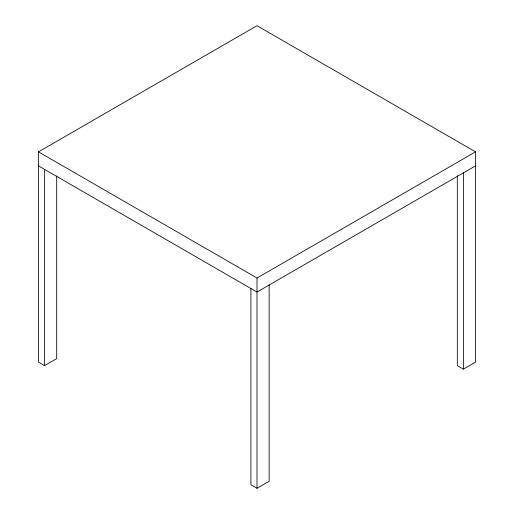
<?xml version="1.0" encoding="UTF-8"?>
<svg xmlns="http://www.w3.org/2000/svg" width="514" height="514" viewBox="0 0 514 514"><rect width="100%" height="100%" fill="white"/><g stroke="black" fill="none" stroke-linecap="round" stroke-linejoin="round"><path stroke-width="0.77" d="M56.688 175.994L56.688 358.631L44.545 365.64L38.479 362.139L38.479 151.861L257 25.7L475.521 151.861L475.521 362.139L463.384 369.148L457.312 365.64L457.312 175.794M38.479 151.861L257 278.023L475.521 151.861M475.521 165.881L257 292.042L38.479 165.881M250.928 288.54L250.928 484.798L257 488.3L269.143 481.29L269.143 285.032M463.384 172.89L463.384 369.148M257 278.023L257 488.3M44.545 169.389L44.545 365.64"/></g></svg>
